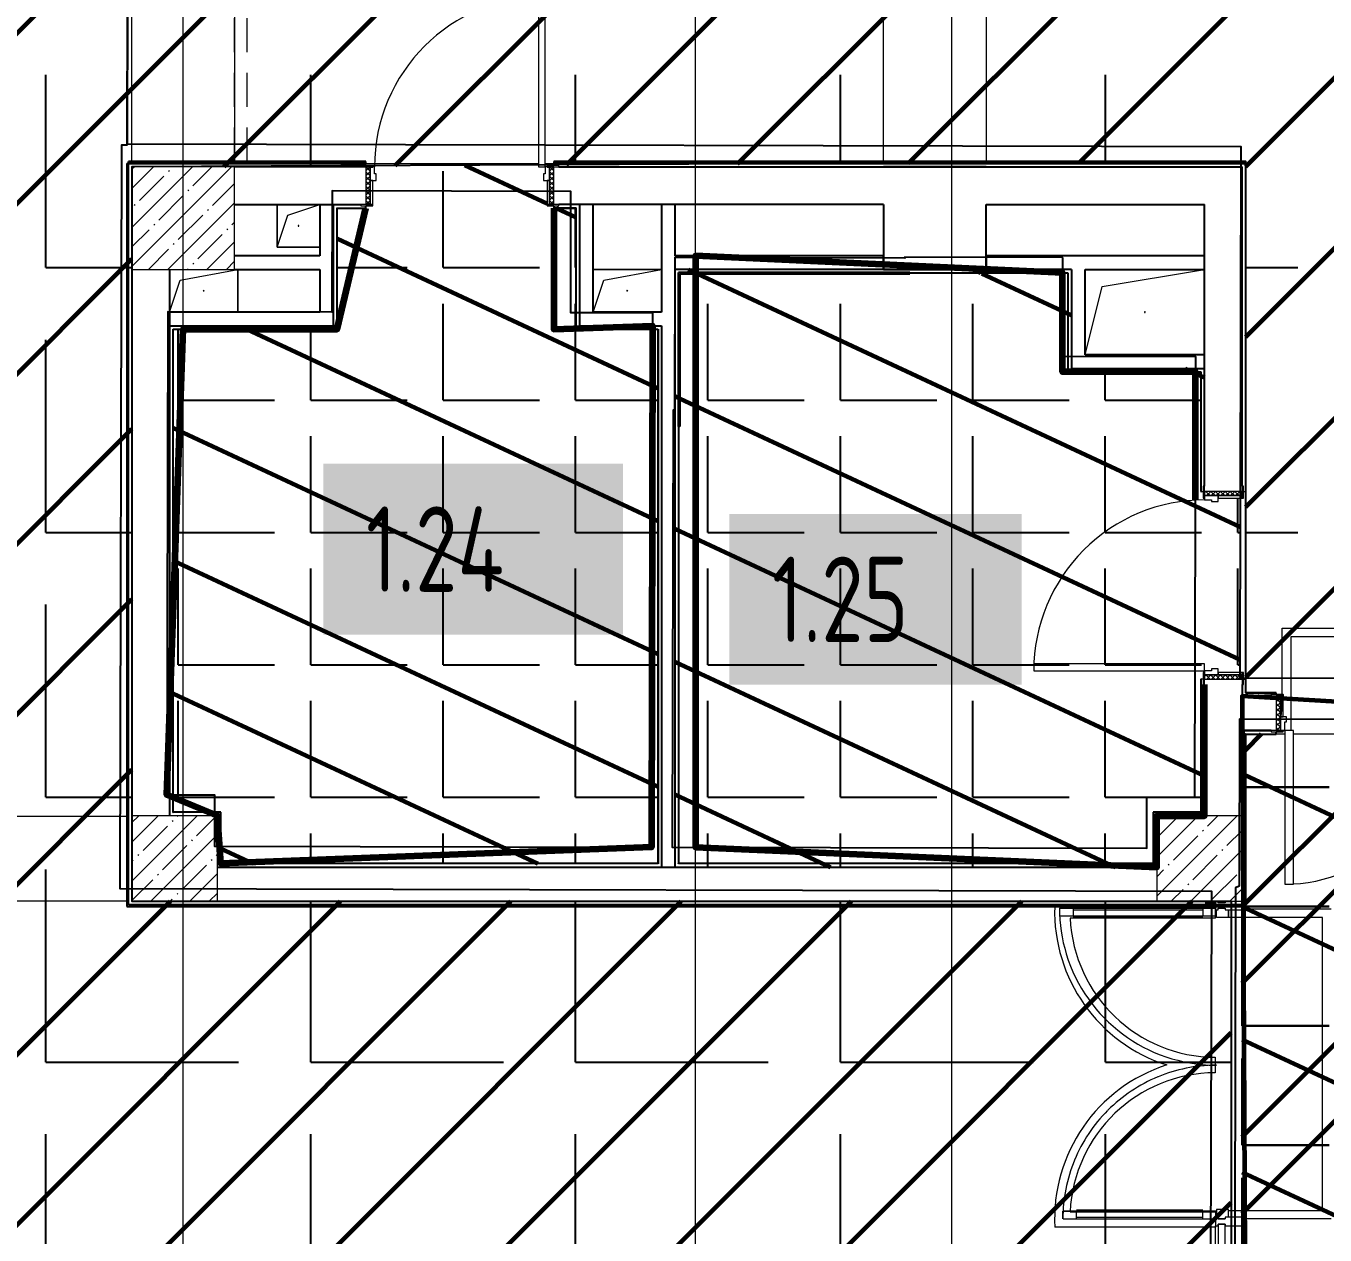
# Model space of a CAD drawing. Header units: millimetres. Extents: x -164500 to 426394, y -23753 to 102118.
# Drawn here: x 13154 to 20760, y 8810 to 15889 of the extents above; entities that cross this region are included whole.
import ezdxf

# ---------------------------------------------------------------- set-up
doc = ezdxf.new("R2010")
doc.units = ezdxf.units.MM
doc.linetypes.add('200_ШТРИХ__ш1_п0_6_', pattern=[320, 200, -120])
for name, color, linetype, lineweight in [('0) шлифовка', 5, 'Continuous', 60), ('175 стяжка 1 эт', 5, 'Continuous', 30), ('183 стяжка подвал', 160, 'Continuous', 60), ('196 1-3 этаж гидро изол', 6, 'Continuous', 60), ('384 ПК-3', 30, 'Continuous', 120), ('A-DETL-GENF', 7, 'Continuous', 9), ('A-DOOR-2', 7, 'Continuous', 5), ('A-DOOR-FRAM-2', 7, 'Continuous', 5), ('A-FLOR', 7, 'Continuous', 9), ('A-GENM', 7, 'Continuous', 9), ('A-GLAZ-CURT-2', 7, 'Continuous', 20), ('A-GLAZ-CWMG', 7, 'Continuous', 9), ('A-GLAZ-CWMG-1', 7, 'Continuous', 20), ('S-COLS-1', 7, 'Continuous', 5), ('Оси', 7, 'Continuous', 9)]:
    doc.layers.add(name, color=color, linetype=linetype, lineweight=lineweight)
doc.layers.add('1.1) плитка  КР1', color=40, linetype='Continuous')
doc.layers.add('1.1.1) Плитка КР1 Остаток', color=52, linetype='Continuous')
for name, color, linetype, lineweight, true_color in [('A-DOOR-1', 7, 'Continuous', 5, 0xc0c0c0), ('A-DOOR-3', 7, '200_ШТРИХ__ш1_п0_6_', 5, 0xc0c0c0), ('A-DOOR-4', 7, 'Continuous', 5, 0xd7dbdf), ('A-DOOR-FRAM-1', 7, 'Continuous', 5, 0xc0c0c0)]:
    doc.layers.add(name, color=color, linetype=linetype, lineweight=lineweight, true_color=true_color)
doc.styles.add('СПДС', font='ГОСТ тип А.ttf', dxfattribs={"width": 0.9})
pattern_1 = [(135, (1751.41, 174.685), (-14.14214, -14.14214), []), (225, (1751.41, 174.685), (14.14214, -14.14214), [])]
pattern_2 = [(45, (-371.384, 174.685), (-14.1421, 14.1421), []), (135, (-371.384, 174.685), (-14.1421, -14.1421), [])]
pattern_3 = [(0, (20274.96, 10732.44), (0, 698.5), [508, -190.5]), (90, (20274.96, 10732.44), (-698.5, 4e-14), [508, -190.5])]
pattern_4 = [(0, (205553.1, 26879), (0, 775.335), [563.88, -211.455]), (90, (205553.1, 26879), (-775.335, 5e-14), [563.88, -211.455])]
pattern_5 = [(155, (205553.1, 26879), (-297.8825, -638.811), [])]

# ---------------------------------------------------------------- blocks, each defined once
blk = doc.blocks.new('BSC_Колонна _Прямоугольная - 600х600-V16-Объем проектирования 1 этажа')
at = {"layer": 'S-COLS-1'}
h = blk.add_hatch(dxfattribs=at)
h.set_pattern_fill('FP_25', color=256, style=0, pattern_type=2)
h.set_pattern_definition([(45, (-14010, -14900), (-114.0493, 114.0493), []), (45, (-13895.95, -14900), (-114.0493, 114.0493), [201.612, -40.322, 6.706, -33.617])])
h.paths.add_polyline_path([(-80, -300), (300, -300), (300, 300), (-300, 300), (-300, -300)])
for p, q in [((300, 300), (-300, 300)), ((-300, 300), (-300, -300)), ((300, -300), (300, 300)), ((-300, -300), (300, -300))]:
    blk.add_line(p, q, dxfattribs=at)
blk = doc.blocks.new('Дверь_Витражная_остекление_ - ДВН_CОШ в витраже-31920700-Объем проектирования 1 этажа')
at = {"layer": 'A-DETL-GENF'}
for p, q in [((-900, 60), (-855.2, 60)), ((-855, 60), (-855, -10)), ((860, 60), (855, 60)), ((855, 60), (855, -10)), ((900, 60), (860, 60)), ((910, 0), (910, 40)), ((-910, -930), (-910, -17)), ((-910, -17), (-910, -930)), ((-865, -10), (-900, -10)), ((-865, -10), (-900, -10)), ((-855, -10), (-900, -10)), ((-865, -17), (-865, -10)), ((-865, -17), (-865, -10)), ((-865, -930), (-865, -17)), ((-865, -930), (-865, -17)), ((855, -10), (900, -10)), ((865, -10), (900, -10)), ((865, -867), (865, -10)), ((865, -10), (865, -867)), ((900, -10), (865, -10)), ((910, -908.5), (910, -17)), ((910, -908.5), (910, -17)), ((-910, -90), (-865, -90)), ((-900, -850), (-900, -90)), ((-856, -850), (-856, -90)), ((856, -830), (856, -90)), ((868.7, -90), (865, -90)), ((910, -90), (868.7, -90)), ((900, -830), (900, -90)), ((868.7, -830), (865, -830)), ((910, -830), (868.7, -830)), ((-910, -850), (-865, -850)), ((865, -910), (865, -867)), ((865, -867), (865, -910)), ((910, -910), (865, -910)), ((865, -910), (910, -910)), ((-910, -930), (-865, -930)), ((-910, -930), (-865, -930))]:
    blk.add_line(p, q, dxfattribs=at)
at = {"layer": 'A-DOOR-1'}
for centre, radius, start, end in [((-910, -10), 920, 359.49856, 0), ((910, -10), 900, 180, 180.51258)]:
    blk.add_arc(centre, radius, start, end, dxfattribs=at)
at = {"layer": 'A-DOOR-4'}
for p, q in [((-910, -930), (-910, -17)), ((910, -908.5), (910, -17))]:
    blk.add_line(p, q, dxfattribs=at)
for centre, radius, start, end in [((-910, -10), 920, 286.98474, 359.49856), ((910, -10), 900, 180.51258, 202.37579), ((910, -10), 900, 202.5, 225), ((910, -10), 900, 225.12507, 247.5), ((-910, -10), 920, 270, 286.967), ((910, -10), 900, 247.5845, 270)]:
    blk.add_arc(centre, radius, start, end, dxfattribs=at)
blk = doc.blocks.new('Прямоугольный импост - Импост структурный с накладкой - 160мм Темный-31915521-Объем проектирования 1 этажа')
at = {"layer": 'A-GLAZ-CWMG-1'}
for p, q in [((-25, 17), (25, 17)), ((-15, 0), (-25, 0)), ((-15, -40), (-15, 0)), ((25, 0), (15, 0)), ((15, 0), (15, -40)), ((25, 17), (25, 0)), ((-25, -40), (-15, -40)), ((15, -40), (25, -40)), ((25, -40), (25, -140)), ((25, -140), (-25, -140))]:
    blk.add_line(p, q, dxfattribs=at)
blk = doc.blocks.new('Системная панель - Стекло - 40мм-31920837-Объем проектирования 1 этажа')
at = {"layer": 'A-GLAZ-CURT-2'}
for p, q in [((535, 40), (-535, 40)), ((-535, 40), (-535, 0)), ((-535, 0), (535, 0)), ((535, 0), (535, 40))]:
    blk.add_line(p, q, dxfattribs=at)
blk = doc.blocks.new('Прямоугольный импост - Импост структурный с накладкой - 160мм Темный-31920697-Объем проектирования 1 этажа')
at = {"layer": 'A-GLAZ-CWMG'}
for p, q in [((20053.3, 7950), (20053.3, 9000)), ((20210.3, 7950), (20210.3, 9000))]:
    blk.add_line(p, q, dxfattribs=at)
blk = doc.blocks.new('Прямоугольный импост - Импост структурный с накладкой - 160мм Темный-30755591-Объем проектирования 1 этажа')
at = {"layer": 'A-GLAZ-CWMG-1'}
for p, q in [((-25, 0), (-25, 17)), ((-25, 17), (25, 17)), ((-15, 0), (-25, 0)), ((-15, -40), (-15, 0)), ((25, 0), (15, 0)), ((15, 0), (15, -40)), ((25, 17), (25, 0)), ((-25, -140), (-25, -40)), ((-25, -40), (-15, -40)), ((15, -40), (25, -40)), ((25, -40), (25, -140)), ((25, -140), (-25, -140))]:
    blk.add_line(p, q, dxfattribs=at)
blk = doc.blocks.new('110_Дверь_СКБ_1Ст_Внутренняя1 - Д-13 1100x2100h_кладовая-33288301-Объем проектирования 1 этажа')
at = {"layer": 'A-DOOR-2'}
h = blk.add_hatch(dxfattribs=at)
h.set_pattern_fill('FP_85', color=256, style=0, pattern_type=2)
h.set_pattern_definition(pattern_1)
h.paths.add_polyline_path([(558.8, -110), (562.5, -110), (562.5, 110), (537.5, 109.9), (537.5, -110)])
at = {"layer": 'A-DOOR-FRAM-2'}
h = blk.add_hatch(dxfattribs=at)
h.set_pattern_fill('FP_86', color=256, style=0, pattern_type=2)
h.set_pattern_definition(pattern_2)
h.paths.add_polyline_path([(-512.5, -110), (-512.5, 110), (-537.5, 110), (-537.5, -110)])
at = {"layer": 'A-DOOR-1'}
for p, q in [((512.5, 1110), (472.5, 1110)), ((472.5, 1110), (472.5, 110)), ((512.5, 110), (512.5, 1110)), ((472.5, 110), (512.5, 110))]:
    blk.add_line(p, q, dxfattribs=at)
blk.add_arc((512.5, 110), 1000, 90, 180, dxfattribs=at)
at = {"layer": 'A-DOOR-FRAM-1'}
for p, q in [((-497.5, 118), (-567.5, 118)), ((-567.5, 118), (-567.5, 110)), ((-567.5, 110), (-497.5, 110)), ((-512.5, 110), (-537.5, 110)), ((-537.5, 110), (-537.5, -110)), ((-487.5, 110), (-512.5, 110)), ((-512.5, 110), (-512.5, 30)), ((-512.5, -110), (-512.5, 110)), ((-497.5, 110), (-512.5, 110)), ((-512.5, 110), (-512.5, 109)), ((-512.5, 109), (-497.5, 109)), ((-497.5, 110), (-497.5, 118)), ((-497.5, 109), (-497.5, 110)), ((-487.5, 70), (-487.5, 110)), ((512.5, 110), (512.5, 70)), ((537.5, 110), (512.5, 110)), ((592.5, 118), (522.5, 118)), ((522.5, 118), (522.5, 110)), ((537.5, 110), (522.5, 110)), ((522.5, 110), (522.5, 109)), ((522.5, 110), (592.5, 110)), ((522.5, 109), (537.5, 109)), ((537.5, 30), (537.5, 110)), ((562.5, 110), (537.5, 110)), ((537.5, 110), (537.5, -110)), ((537.5, 109), (537.5, 110)), ((562.5, -110), (562.5, 110)), ((592.5, 110), (592.5, 118)), ((-512.5, 30), (-477.5, 30)), ((-497.5, 30), (-512.5, 30)), ((-512.5, 30), (-512.5, -110)), ((-497.5, -110), (-497.5, 30)), ((-477.5, 70), (-487.5, 70)), ((-477.5, 30), (-477.5, 70)), ((512.5, 70), (502.5, 70)), ((502.5, 70), (502.5, 30)), ((502.5, 30), (537.5, 30)), ((537.5, 30), (522.5, 30)), ((522.5, 30), (522.5, -110)), ((537.5, -110), (537.5, 30)), ((-497.5, -110), (-567.5, -110)), ((-567.5, -110), (-567.5, -118)), ((-567.5, -118), (-497.5, -118)), ((-537.5, -110), (-512.5, -110)), ((-512.5, -110), (-497.5, -110)), ((-497.5, -118), (-497.5, -110)), ((522.5, -110), (537.5, -110)), ((592.5, -110), (522.5, -110)), ((522.5, -110), (522.5, -118)), ((522.5, -118), (592.5, -118)), ((537.5, -110), (562.5, -110)), ((592.5, -118), (592.5, -110))]:
    blk.add_line(p, q, dxfattribs=at)
blk = doc.blocks.new('DOR__перегородка__Прямоугольная - ТП-2_ Вн_ДПГ_9480х4200h_2-23998078-Объем проектирования 1 этажа')
at = {"layer": 'A-DOOR-3'}
for p, q in [((31, 0), (2621.2, 0)), ((31, -75), (1987.4, -75))]:
    blk.add_line(p, q, dxfattribs=at)
blk = doc.blocks.new('110_Дверь_СКБ_1Ст_Внутренняя1 - Д-4к_п__1100x2100h_Артистические EI30-23985503-Объем проектирования 1 этажа')
at = {"layer": 'A-DOOR-2'}
h = blk.add_hatch(dxfattribs=at)
h.set_pattern_fill('FP_85', color=256, style=0, pattern_type=2)
h.set_pattern_definition(pattern_1)
h.paths.add_polyline_path([(537.5, -110), (562.5, -110), (562.5, 110), (537.5, 110), (537.5, 102.1)])
at = {"layer": 'A-DOOR-FRAM-2'}
h = blk.add_hatch(dxfattribs=at)
h.set_pattern_fill('FP_86', color=256, style=0, pattern_type=2)
h.set_pattern_definition(pattern_2)
h.paths.add_polyline_path([(-537.5, -110), (-512.5, -110), (-512.5, 110), (-537.5, 110)])
at = {"layer": 'A-DOOR-1'}
for p, q in [((-487.5, 1110), (-487.5, 110)), ((-447.5, 1110), (-487.5, 1110)), ((-447.5, 110), (-447.5, 1110)), ((-487.5, 110), (-447.5, 110))]:
    blk.add_line(p, q, dxfattribs=at)
blk.add_arc((-487.5, 110), 1000, 360, 90, dxfattribs=at)
at = {"layer": 'A-DOOR-FRAM-1'}
for p, q in [((-497.5, 118), (-567.5, 118)), ((-567.5, 118), (-567.5, 110)), ((-567.5, 110), (-497.5, 110)), ((-512.5, 110), (-537.5, 110)), ((-537.5, 110), (-537.5, -110)), ((-487.5, 110), (-512.5, 110)), ((-512.5, 110), (-512.5, 30)), ((-512.5, -110), (-512.5, 110)), ((-497.5, 110), (-512.5, 110)), ((-512.5, 110), (-512.5, 109)), ((-512.5, 109), (-497.5, 109)), ((-497.5, 110), (-497.5, 118)), ((-497.5, 109), (-497.5, 110)), ((-487.5, 70), (-487.5, 110)), ((512.5, 110), (512.5, 70)), ((537.5, 110), (512.5, 110)), ((592.5, 118), (522.5, 118)), ((522.5, 118), (522.5, 110)), ((537.5, 110), (522.5, 110)), ((522.5, 110), (522.5, 109)), ((522.5, 110), (592.5, 110)), ((522.5, 109), (537.5, 109)), ((537.5, 30), (537.5, 110)), ((562.5, 110), (537.5, 110)), ((537.5, 110), (537.5, -110)), ((537.5, 109), (537.5, 110)), ((562.5, -110), (562.5, 110)), ((592.5, 110), (592.5, 118)), ((-512.5, 30), (-477.5, 30)), ((-497.5, 30), (-512.5, 30)), ((-512.5, 30), (-512.5, -110)), ((-497.5, -110), (-497.5, 30)), ((-477.5, 70), (-487.5, 70)), ((-477.5, 30), (-477.5, 70)), ((512.5, 70), (502.5, 70)), ((502.5, 70), (502.5, 30)), ((502.5, 30), (537.5, 30)), ((537.5, 30), (522.5, 30)), ((522.5, 30), (522.5, -110)), ((537.5, -110), (537.5, 30)), ((-497.5, -110), (-567.5, -110)), ((-567.5, -110), (-567.5, -118)), ((-567.5, -118), (-497.5, -118)), ((-537.5, -110), (-512.5, -110)), ((-512.5, -110), (-497.5, -110)), ((-497.5, -118), (-497.5, -110)), ((522.5, -110), (537.5, -110)), ((592.5, -110), (522.5, -110)), ((522.5, -110), (522.5, -118)), ((522.5, -118), (592.5, -118)), ((537.5, -110), (562.5, -110)), ((592.5, -118), (592.5, -110))]:
    blk.add_line(p, q, dxfattribs=at)
blk = doc.blocks.new('BSC_Колонна _Прямоугольная - 500х500-V86-Объем проектирования 1 этажа')
at = {"layer": 'S-COLS-1'}
h = blk.add_hatch(dxfattribs=at)
h.set_pattern_fill('FP_103', color=256, style=0, pattern_type=2)
h.set_pattern_definition([(45, (-19960, -11150), (-114.0493, 114.0493), []), (45, (-19845.95, -11150), (-114.0493, 114.0493), [201.613, -40.323, 6.706, -33.617])])
h.paths.add_polyline_path([(-250, -250), (250, -250), (250, 250), (-250, 250), (-250, -50)])
for p, q in [((250, 250), (-250, 250)), ((-250, 250), (-250, -250)), ((250, -250), (250, 250)), ((-250, -250), (250, -250))]:
    blk.add_line(p, q, dxfattribs=at)
blk = doc.blocks.new('110_Дверь_СКБ_2Ст - Д-10 1800x2100h_Актовый зал EI30-23435156-Объем проектирования 1 этажа')
at = {"layer": 'A-DOOR-2'}
h = blk.add_hatch(dxfattribs=at)
h.set_pattern_fill('FP_114', color=256, style=0, pattern_type=2)
h.set_pattern_definition([(135, (1351.41, 164.685), (-14.1421, -14.1421), []), (225, (1351.41, 164.685), (14.1421, -14.1421), [])])
h.paths.add_polyline_path([(937.5, 100), (937.5, -100), (962.5, -100), (962.5, 100)])
at = {"layer": 'A-DOOR-FRAM-2'}
h = blk.add_hatch(dxfattribs=at)
h.set_pattern_fill('FP_115', color=256, style=0, pattern_type=2)
h.set_pattern_definition([(45, (-771.384, 164.685), (-14.1421, 14.1421), []), (135, (-771.384, 164.685), (-14.1421, -14.1421), [])])
h.paths.add_polyline_path([(-937.5, 100), (-937.5, -100), (-912.5, -100), (-912.5, 100)])
at = {"layer": 'A-DOOR-1'}
for p, q in [((-887.5, 1000), (-887.5, 100)), ((-837.5, 1000), (-887.5, 1000)), ((-837.5, 100), (-837.5, 1000)), ((912.5, 1000), (862.5, 1000)), ((862.5, 1000), (862.5, 100)), ((912.5, 100), (912.5, 1000)), ((-887.5, 100), (-837.5, 100)), ((862.5, 100), (912.5, 100))]:
    blk.add_line(p, q, dxfattribs=at)
for centre, start, end in [((-887.5, 100), 0, 90), ((912.5, 100), 90, 180)]:
    blk.add_arc(centre, 900, start, end, dxfattribs=at)
at = {"layer": 'A-DOOR-FRAM-1'}
for p, q in [((-897.5, 108), (-967.5, 108)), ((-967.5, 108), (-967.5, 100)), ((-967.5, 100), (-897.5, 100)), ((-912.5, 100), (-937.5, 100)), ((-937.5, 100), (-937.5, -100)), ((-887.5, 100), (-912.5, 100)), ((-912.5, 100), (-912.5, 20)), ((-912.5, -100), (-912.5, 100)), ((-897.5, 100), (-897.5, 108)), ((-887.5, 50), (-887.5, 100)), ((912.5, 100), (912.5, 50)), ((937.5, 100), (912.5, 100)), ((992.5, 108), (922.5, 108)), ((922.5, 108), (922.5, 100)), ((922.5, 100), (992.5, 100)), ((937.5, 20), (937.5, 100)), ((962.5, 100), (937.5, 100)), ((937.5, 100), (937.5, -100)), ((962.5, -100), (962.5, 100)), ((992.5, 100), (992.5, 108)), ((-912.5, 20), (-877.5, 20)), ((-897.5, 20), (-912.5, 20)), ((-912.5, 20), (-912.5, -100)), ((-897.5, -100), (-897.5, 20)), ((-877.5, 50), (-887.5, 50)), ((-877.5, 20), (-877.5, 50)), ((912.5, 50), (902.5, 50)), ((902.5, 50), (902.5, 20)), ((902.5, 20), (937.5, 20)), ((937.5, 20), (922.5, 20)), ((922.5, 20), (922.5, -100)), ((937.5, -100), (937.5, 20)), ((-897.5, -100), (-967.5, -100)), ((-967.5, -100), (-967.5, -108)), ((-967.5, -108), (-897.5, -108)), ((-937.5, -100), (-912.5, -100)), ((-912.5, -100), (-897.5, -100)), ((-897.5, -108), (-897.5, -100)), ((922.5, -100), (937.5, -100)), ((992.5, -100), (922.5, -100)), ((922.5, -100), (922.5, -108)), ((922.5, -108), (992.5, -108)), ((937.5, -100), (962.5, -100)), ((992.5, -108), (992.5, -100))]:
    blk.add_line(p, q, dxfattribs=at)
blk = doc.blocks.new('GM_Отверстие прямоугольное _в плите_ - Отверстие-21608683-Объем проектирования 1 этажа')
at = {"layer": 'A-GENM'}
for p, q in [((-137.5, 62.5), (200, 125)), ((200, 125), (200, -125)), ((200, -125), (200, 125)), ((-200, -125), (-137.5, 62.5))]:
    blk.add_line(p, q, dxfattribs=at)
for start, end in [(360, 180), (180, 360)]:
    blk.add_arc((0, 0), 2.5, start, end, dxfattribs=at)
blk = doc.blocks.new('GM_Отверстие прямоугольное _в плите_ - Отверстие-V115-Объем проектирования 1 этажа')
at = {"layer": 'A-GENM'}
for p, q in [((-200, 125), (200, 125)), ((200, 125), (-200, 125)), ((-137.5, 62.5), (200, 125)), ((-200, -125), (-137.5, 62.5))]:
    blk.add_line(p, q, dxfattribs=at)
for start, end in [(360, 180), (180, 360)]:
    blk.add_arc((0, 0), 2.5, start, end, dxfattribs=at)
blk = doc.blocks.new('BSC_Колонна _Прямоугольная - 500х500-V137-Объем проектирования 1 этажа')
at = {"layer": 'S-COLS-1'}
h = blk.add_hatch(dxfattribs=at)
h.set_pattern_fill('FP_139', color=256, style=0, pattern_type=2)
h.set_pattern_definition([(45, (-13960, -11150), (-114.0493, 114.0493), []), (45, (-13845.95, -11150), (-114.0493, 114.0493), [201.612, -40.322, 6.706, -33.617])])
h.paths.add_polyline_path([(-250, -250), (250, -250), (250, 250), (-250, 247.8), (-250, -206.3)])
for p, q in [((250, 250), (-250, 250)), ((-250, 250), (-250, -250)), ((250, -250), (250, 250)), ((-250, -250), (250, -250))]:
    blk.add_line(p, q, dxfattribs=at)
blk = doc.blocks.new('GM_Отверстие прямоугольное _в плите_ - Отверстие-21955854-Объем проектирования 1 этажа')
at = {"layer": 'A-GENM'}
for p, q in [((-250, 150), (350, 250)), ((-350, -250), (-250, 150))]:
    blk.add_line(p, q, dxfattribs=at)
for start, end in [(360, 180), (180, 360)]:
    blk.add_arc((0, 0), 2.5, start, end, dxfattribs=at)
blk = doc.blocks.new('BSC_Колонна _Прямоугольная - 500х500-V167-Объем проектирования 1 этажа')
at = {"layer": 'S-COLS-1'}
for p, q in [((250, 250), (-250, 250)), ((-250, 250), (-250, -250)), ((250, -250), (250, 250)), ((-250, -250), (250, -250))]:
    blk.add_line(p, q, dxfattribs=at)
blk = doc.blocks.new('GM_Отверстие прямоугольное _в плите_ - Отверстие-V203-Объем проектирования 1 этажа')
at = {"layer": 'A-GENM'}
for p, q in [((-125, -125), (-125, 125)), ((-125, 125), (-125, -125)), ((-62.5, 62.5), (125, 125)), ((-125, -125), (-62.5, 62.5)), ((125, -125), (-125, -125)), ((-125, -125), (125, -125))]:
    blk.add_line(p, q, dxfattribs=at)
for start, end in [(360, 180), (180, 360)]:
    blk.add_arc((0, 0), 2.5, start, end, dxfattribs=at)
blk = doc.blocks.new('Прямоугольный импост - Импост структурный с накладкой - 160мм-31915517-Объем проектирования 1 этажа')
at = {"layer": 'A-GLAZ-CWMG-1'}
for p, q in [((0, 17), (-50, 17)), ((-50, 17), (-50, 0)), ((-50, 0), (-40, 0)), ((-40, 0), (-40, -40)), ((-10, -40), (-10, 0)), ((-10, 0), (0, 0)), ((-40, -40), (-50, -40)), ((-50, -40), (-50, -140)), ((0, -40), (-10, -40)), ((-50, -140), (0, -140))]:
    blk.add_line(p, q, dxfattribs=at)

msp = doc.modelspace()

# ---------------------------------------------------------------- hatches: boundary and pattern name
at = {"layer": '0) шлифовка', "true_color": 0x2776bb}
h = msp.add_hatch(dxfattribs=at)
h.set_pattern_fill('ANSI31', color=152, scale=222, angle=110)
h.set_pattern_definition(pattern_5)
h.paths.add_polyline_path([(16853.702, 14112.938), (16373.702, 14112.938), (16373.702, 14822.938), (16244.702, 14822.938), (16204.702, 14835.938), (16204.702, 14843.938), (16204.702, 14983.938), (16184.702, 14983.938), (16184.702, 15023.938), (16194.702, 15023.938), (16194.702, 15075.442), (15194.702, 15070.688), (15194.702, 15023.938), (15204.702, 15023.938), (15204.702, 14983.938), (15184.702, 14983.938), (15184.702, 14843.938), (15184.702, 14835.938), (15144.702, 14835.938), (15144.702, 14823.938), (15144.702, 14822.938), (14975.702, 14822.938), (14975.702, 14112.938), (14015.702, 14112.938), (14015.702, 11284.938), (14295.702, 11284.938), (14295.702, 10984.938), (16853.702, 10984.938)])
h = msp.add_hatch(dxfattribs=at)
h.set_pattern_fill('ANSI31', color=152, scale=222, angle=110)
h.set_pattern_definition(pattern_5)
h.paths.add_polyline_path([(19274.702, 14463.938), (16954.702, 14463.938), (16954.702, 10963.938), (19774.702, 10963.938), (19774.702, 11263.938), (20054.702, 11263.938), (20054.702, 12033.938), (20033.702, 12033.938), (20033.702, 12063.938), (20049.952, 12113.938), (20094.702, 12113.938), (20094.702, 12123.938), (20134.702, 12123.938), (20134.702, 12103.938), (20260.446, 12103.938), (20262.84, 13123.938), (20134.702, 13123.938), (20134.702, 13103.938), (20094.702, 13103.938), (20094.702, 13113.938), (20054.702, 13113.938), (20054.702, 13123.938), (20046.702, 13123.938), (20046.702, 13193.938), (20054.702, 13193.938), (20054.702, 13883.938), (19274.702, 13883.938)])
h.paths.add_polyline_path([(16974.702, 14444.938), (16974.702, 13542.938), (16982.702, 13542.938), (16982.702, 14443.938), (18329.202, 14443.938), (18329.202, 14444.938), (16982.702, 14444.938)], flags=16)
h.paths.add_polyline_path([(18329.202, 14436.938), (19253.702, 14442.938), (18329.202, 14442.938), (16982.702, 14436.938)], flags=16)
h = msp.add_hatch(dxfattribs=at)
h.set_pattern_fill('ANSI31', color=152, scale=222, angle=110)
h.set_pattern_definition([(155, (20274.96, 10732.44), (-297.88, -638.81), [])])
h.paths.add_polyline_path([(20274.958, 10732.438), (20274.958, 7872.9), (28059.493, 7854.627), (28059.493, 10742.938), (22766.543, 10732.438), (22654.702, 11763.938), (20295.702, 11742.938)])
at = {"layer": '1.1) плитка  КР1'}
h = msp.add_hatch(dxfattribs=at)
h.set_pattern_fill('ANGLE', color=256, scale=100)
h.set_pattern_definition(pattern_3)
h.paths.add_polyline_path([(20274.958, 10732.438), (20274.958, 7872.9), (28059.493, 7854.627), (28059.493, 10742.938), (22766.543, 10732.438), (22654.702, 11763.938), (20295.702, 11742.938)])
at = {"layer": '1.1.1) Плитка КР1 Остаток'}
h = msp.add_hatch(dxfattribs=at)
h.set_pattern_fill('ANGLE', color=256, scale=222)
h.set_pattern_definition([(0, (205553.1, 26879), (0, 1550.67), [1127.76, -422.91]), (90, (205553.1, 26879), (-1550.67, 9e-14), [1127.76, -422.91])])
h.paths.add_polyline_path([(13754.702, 17684.938), (14405.702, 17684.938), (14405.702, 18338.438), (13754.702, 18338.438)], flags=16)
h.paths.add_polyline_path([(13743.702, 21432.938), (14405.702, 21432.938), (14405.702, 22095.938), (13743.702, 22095.938)], flags=16)
h.paths.add_polyline_path([(6445.137, 7763.938), (6442.548, 7557.281), (4619.702, 7556.938), (4619.702, 7763.938), (1354.702, 7783.938), (1355.702, 8384.938), (609.702, 8383.938), (610.702, 10742.938), (1874.702, 10763.938), (1874.702, 11243.938), (3624.702, 11263.938), (3624.702, 10763.938), (6824.702, 10763.938), (6824.702, 11488.938), (6744.702, 11488.938), (6744.702, 12388.938), (6832.702, 12388.938), (6844.702, 14438.938), (7162.202, 14438.938), (7159.702, 14839.938), (6844.702, 14839.938), (6824.702, 15208.938), (6674.702, 15208.938), (6674.702, 15986.938), (6617.702, 17692.938), (4745.702, 17692.938), (4745.702, 18333.137), (4130.853, 18334.256), (4130.853, 18839.06), (6674.702, 18838.938), (6674.702, 20645.938), (9795.702, 20645.938), (9774.702, 22063.938), (9174.702, 22063.938), (9174.702, 24183.938), (9774.702, 24183.938), (9774.702, 24722.262), (13768.823, 24626.219), (14845.702, 24626.219), (14845.702, 26422.938), (18154.958, 26351.124), (18154.958, 26143.938), (18794.958, 26143.938), (18804.143, 26351.124), (20274.702, 26351.124), (20274.702, 26963.938), (21974.702, 26963.938), (21974.702, 14463.938), (22654.702, 14463.938), (22654.702, 13138.938), (22633.702, 11984.938), (22374.702, 11971.938), (22374.702, 11825.982), (20499.702, 11830.384), (20514.702, 11971.938), (20295.702, 11984.938), (20295.702, 15094.938), (13774.702, 15063.938), (13774.702, 10763.938), (20209.461, 10763.938), (20209.461, 7763.938)])
h.paths.add_polyline_path([(3935.822, 18839.06), (6674.702, 18839.06), (6674.702, 20588.938), (3935.822, 20588.938)], flags=17)
h.paths.add_polyline_path([(6612.528, 17692.938), (4124.702, 17692.938), (4124.702, 15113.938), (6612.528, 15113.938)], flags=17)
h = msp.add_hatch(dxfattribs=at)
h.set_pattern_fill('ANGLE', color=256, scale=111)
h.set_pattern_definition(pattern_4)
h.paths.add_polyline_path([(16853.702, 14112.938), (16373.702, 14112.938), (16373.702, 14822.938), (16244.702, 14822.938), (16204.702, 14835.938), (16204.702, 14843.938), (16204.702, 14983.938), (16184.702, 14983.938), (16184.702, 15023.938), (16194.702, 15023.938), (16194.702, 15075.442), (15194.702, 15070.688), (15194.702, 15023.938), (15204.702, 15023.938), (15204.702, 14983.938), (15184.702, 14983.938), (15184.702, 14843.938), (15184.702, 14835.938), (15144.702, 14835.938), (15144.702, 14823.938), (15144.702, 14822.938), (14975.702, 14822.938), (14975.702, 14112.938), (14015.702, 14112.938), (14015.702, 11284.938), (14295.702, 11284.938), (14295.702, 10984.938), (16853.702, 10984.938)])
h = msp.add_hatch(dxfattribs=at)
h.set_pattern_fill('ANGLE', color=256, scale=111)
h.set_pattern_definition(pattern_4)
h.paths.add_polyline_path([(19274.702, 14463.938), (16954.702, 14463.938), (16954.702, 10963.938), (19774.702, 10963.938), (19774.702, 11263.938), (20054.702, 11263.938), (20054.702, 12033.938), (20033.702, 12033.938), (20033.702, 12063.938), (20049.952, 12113.938), (20094.702, 12113.938), (20094.702, 12123.938), (20134.702, 12123.938), (20134.702, 12103.938), (20260.446, 12103.938), (20262.84, 13123.938), (20134.702, 13123.938), (20134.702, 13103.938), (20094.702, 13103.938), (20094.702, 13113.938), (20054.702, 13113.938), (20054.702, 13123.938), (20046.702, 13123.938), (20046.702, 13193.938), (20054.702, 13193.938), (20054.702, 13883.938), (19274.702, 13883.938)])
h.paths.add_polyline_path([(16974.702, 14444.938), (16974.702, 13542.938), (16982.702, 13542.938), (16982.702, 14443.938), (18329.202, 14443.938), (18329.202, 14444.938), (16982.702, 14444.938)], flags=16)
h.paths.add_polyline_path([(18329.202, 14436.938), (19253.702, 14442.938), (18329.202, 14442.938), (16982.702, 14436.938)], flags=16)
at = {"layer": '175 стяжка 1 эт'}
h = msp.add_hatch(dxfattribs=at)
h.set_pattern_fill('ANGLE', color=256, scale=100)
h.set_pattern_definition(pattern_3)
h.paths.add_polyline_path([(20274.958, 10732.438), (20274.958, 7872.9), (28059.493, 7854.627), (28059.493, 10742.938), (22766.543, 10732.438), (22654.702, 11763.938), (20295.702, 11742.938)])
at = {"layer": '183 стяжка подвал'}
h = msp.add_hatch(dxfattribs=at)
h.set_pattern_fill('ANSI31', color=256, scale=222)
h.set_pattern_definition([(45, (205553.1, 26879), (-498.4042, 498.4042), [])])
h.paths.add_polyline_path([(13754.702, 17684.938), (14405.702, 17684.938), (14405.702, 18338.438), (13754.702, 18338.438)], flags=16)
h.paths.add_polyline_path([(13743.702, 21432.938), (14405.702, 21432.938), (14405.702, 22095.938), (13743.702, 22095.938)], flags=16)
h.paths.add_polyline_path([(6445.137, 7763.938), (6442.548, 7557.281), (4619.702, 7556.938), (4619.702, 7763.938), (1354.702, 7783.938), (1355.702, 8384.938), (609.702, 8383.938), (610.702, 10742.938), (1874.702, 10763.938), (1874.702, 11243.938), (3624.702, 11263.938), (3624.702, 10763.938), (6824.702, 10763.938), (6824.702, 11488.938), (6744.702, 11488.938), (6744.702, 12388.938), (6832.702, 12388.938), (6844.702, 14438.938), (7162.202, 14438.938), (7159.702, 14839.938), (6844.702, 14839.938), (6824.702, 15208.938), (6674.702, 15208.938), (6674.702, 15986.938), (6617.702, 17692.938), (4745.702, 17692.938), (4745.702, 18333.137), (4130.853, 18334.256), (4130.853, 18839.06), (6674.702, 18838.938), (6674.702, 20645.938), (9795.702, 20645.938), (9774.702, 22063.938), (9174.702, 22063.938), (9174.702, 24183.938), (9774.702, 24183.938), (9774.702, 24722.262), (13768.823, 24626.219), (14845.702, 24626.219), (14845.702, 26422.938), (18154.958, 26351.124), (18154.958, 26143.938), (18794.958, 26143.938), (18804.143, 26351.124), (20274.702, 26351.124), (20274.702, 26963.938), (21974.702, 26963.938), (21974.702, 14463.938), (22654.702, 14463.938), (22654.702, 13138.938), (22633.702, 11984.938), (22374.702, 11971.938), (22374.702, 11825.982), (20499.702, 11830.384), (20514.702, 11971.938), (20295.702, 11984.938), (20295.702, 15094.938), (13774.702, 15063.938), (13774.702, 10763.938), (20209.461, 10763.938), (20209.461, 7763.938)])
h.paths.add_polyline_path([(3935.822, 18839.06), (6674.702, 18839.06), (6674.702, 20588.938), (3935.822, 20588.938)], flags=17)
h.paths.add_polyline_path([(6612.528, 17692.938), (4124.702, 17692.938), (4124.702, 15113.938), (6612.528, 15113.938)], flags=17)
h.paths.add_polyline_path([(21915.974, 15309.069), (28602.728, 15309.069), (28602.728, 26272.402), (21915.974, 26272.402)])
at = {"layer": '196 1-3 этаж гидро изол'}
h = msp.add_hatch(dxfattribs=at)
h.set_pattern_fill('ANSI32', color=256, scale=100)
h.set_pattern_definition([(45, (20275, 10732.4), (-673.52, 673.52), []), (45, (20724, 10732.4), (-673.52, 673.52), [])])
h.paths.add_polyline_path([(20274.958, 10732.438), (20274.958, 7872.9), (28059.493, 7854.627), (28059.493, 10742.938), (22766.543, 10732.438), (22654.702, 11763.938), (20295.702, 11742.938)])

# ---------------------------------------------------------------- linework, layer by layer
for p, q in [((13743.702, 15083.938), (13743.702, 10732.438)), ((13743.702, 15083.938), (15144.702, 15083.938)), ((13754.702, 10743.438), (13754.702, 15094.938)), ((15144.702, 15094.938), (13754.702, 15094.938)), ((15144.702, 15083.938), (13754.702, 15083.938)), ((15114.702, 15063.938), (14374.702, 15063.938)), ((15144.702, 15083.938), (15144.702, 15094.938)), ((20295.702, 15094.938), (16244.702, 15094.938)), ((16244.702, 15094.938), (16244.702, 15083.938)), ((20294.702, 15083.938), (16244.702, 15083.938)), ((16244.702, 15083.938), (20294.702, 15083.938)), ((16274.702, 15063.938), (20274.702, 15063.938)), ((18774.958, 15063.938), (18174.958, 15063.938)), ((20274.702, 13193.938), (20274.702, 15063.938)), ((20294.702, 15083.938), (20294.702, 15083.938)), ((20295.702, 15083.938), (20294.702, 15083.938)), ((20295.702, 13163.938), (20295.702, 15094.938)), ((14374.702, 14843.938), (15114.702, 14843.938)), ((14874.702, 14843.938), (14874.702, 14543.938)), ((14954.702, 14133.938), (14954.702, 14843.938)), ((15144.702, 14823.938), (15144.702, 14835.938)), ((16244.702, 14835.938), (16244.702, 14823.938)), ((18174.958, 14843.938), (16274.702, 14843.938)), ((16394.702, 14843.938), (16394.702, 14133.938)), ((16474.702, 14213.938), (16474.702, 14843.938)), ((16874.702, 14843.938), (16874.702, 14213.938)), ((16954.702, 14543.938), (16954.702, 14843.938)), ((18174.958, 14843.938), (18174.958, 14463.938)), ((18774.958, 14843.938), (20054.702, 14843.938)), ((18774.958, 14463.938), (18774.958, 14843.938)), ((20054.702, 13193.938), (20054.702, 14843.938)), ((14974.702, 14823.938), (14974.702, 14822.938)), ((14975.702, 14822.938), (15144.702, 14822.938)), ((14975.702, 14112.938), (14975.702, 14822.938)), ((15144.702, 14822.938), (15144.702, 14823.938)), ((16244.702, 14823.938), (16374.702, 14823.938)), ((16244.702, 14823.938), (16244.702, 14822.938)), ((16244.702, 14822.938), (16373.702, 14822.938)), ((16373.702, 14822.938), (16373.702, 14112.938)), ((14874.702, 14543.938), (14374.702, 14543.938)), ((18174.702, 14543.938), (16954.702, 14543.938)), ((18174.702, 14463.938), (18174.702, 14543.938)), ((20054.702, 14543.938), (18774.958, 14543.938)), ((18774.958, 14543.938), (18774.958, 14463.938)), ((13774.702, 14463.938), (13774.702, 11263.938)), ((13994.702, 14463.938), (13994.702, 11263.938)), ((14374.702, 14463.938), (14874.702, 14463.938)), ((14874.702, 14463.938), (14874.702, 14213.938)), ((16954.702, 10963.938), (16954.702, 14463.938)), ((19274.702, 14463.938), (16954.702, 14463.938)), ((18174.958, 14463.938), (18774.958, 14463.938)), ((19274.702, 14463.938), (19274.702, 13883.938)), ((19354.702, 14463.938), (20054.702, 14463.938)), ((19354.702, 13963.938), (19354.702, 14463.938)), ((16974.702, 13542.938), (16974.702, 14444.938)), ((16982.702, 14444.938), (16974.702, 14444.938)), ((18329.202, 14444.938), (16982.702, 14444.938)), ((16982.702, 14443.938), (18329.202, 14443.938)), ((16982.702, 14436.938), (16982.702, 13542.938)), ((16982.702, 14436.938), (18329.202, 14436.938)), ((18329.202, 14443.938), (18329.202, 14444.938)), ((18329.202, 14443.938), (18329.202, 14442.938)), ((18329.202, 14442.938), (19253.702, 14442.938)), ((18329.202, 14436.938), (18329.202, 14442.938)), ((19253.702, 14442.938), (19253.702, 13862.938)), ((19254.702, 14443.938), (19254.702, 14442.938)), ((14874.702, 14213.938), (13994.702, 14213.938)), ((16874.702, 14213.938), (16474.702, 14213.938)), ((13994.702, 14133.938), (14954.702, 14133.938)), ((14014.702, 14112.938), (14014.702, 14113.938)), ((14015.702, 14112.938), (14975.702, 14112.938)), ((14015.702, 11284.938), (14015.702, 14112.938)), ((16373.702, 14112.938), (16853.702, 14112.938)), ((16394.702, 14133.938), (16874.702, 14133.938)), ((16853.702, 14112.938), (16853.702, 10984.938)), ((16854.702, 14113.938), (16854.702, 10983.938)), ((16874.702, 14133.938), (16874.702, 10963.938)), ((20054.702, 13963.938), (19354.702, 13963.938)), ((19253.702, 13862.938), (20033.702, 13862.938)), ((19274.702, 13883.938), (20054.702, 13883.938)), ((20033.702, 13862.938), (20033.702, 13163.938)), ((20034.702, 13863.938), (20034.702, 13862.938)), ((16975.702, 10984.938), (16975.702, 13542.938)), ((16982.702, 13542.938), (16975.702, 13542.938)), ((20033.702, 13163.938), (20034.702, 13163.938)), ((20294.702, 13163.938), (20295.702, 13163.938)), ((20033.702, 12063.938), (20033.702, 11284.938)), ((20034.702, 12063.938), (20033.702, 12063.938)), ((20054.702, 12033.938), (20054.702, 11263.938)), ((20274.702, 12033.938), (20274.702, 11263.938)), ((20294.702, 12063.938), (20282.702, 12063.938)), ((20295.702, 12063.938), (20294.702, 12063.938)), ((20295.702, 11984.938), (20295.702, 12063.938)), ((20444.702, 11963.938), (20274.702, 11963.938)), ((20295.702, 11983.938), (20294.702, 11983.938)), ((20474.702, 11984.938), (20295.702, 11984.938)), ((20295.702, 11983.938), (20474.702, 11983.938)), ((20474.702, 11983.938), (20474.702, 11984.938)), ((20474.702, 11971.938), (20474.702, 11983.938)), ((20274.702, 11763.938), (20444.702, 11763.938)), ((20444.702, 11763.938), (20284.702, 11763.938)), ((20284.702, 11763.938), (20284.702, 11743.938)), ((20284.702, 11743.938), (20294.702, 11743.938)), ((20284.702, 11743.938), (20284.702, 11742.938)), ((20284.702, 11742.938), (20294.702, 11742.938)), ((20295.702, 11742.938), (20474.702, 11742.938)), ((20295.702, 10763.938), (20295.702, 11742.938)), ((20474.702, 11743.938), (20474.702, 11755.938)), ((20474.702, 11742.938), (20474.702, 11743.938)), ((14015.702, 11283.938), (14014.702, 11283.938)), ((14295.702, 11284.938), (14015.702, 11284.938)), ((14295.702, 10984.938), (14295.702, 11284.938)), ((20033.702, 11284.938), (19753.702, 11284.938)), ((19753.702, 11284.938), (19753.702, 10984.938)), ((20034.702, 11283.938), (20033.702, 11283.938)), ((14274.702, 10963.938), (19774.702, 10963.938)), ((14295.702, 10983.938), (14294.702, 10983.938)), ((16853.702, 10984.938), (14295.702, 10984.938)), ((16974.702, 10983.938), (16974.702, 10984.938)), ((19753.702, 10984.938), (16975.702, 10984.938)), ((19754.702, 10983.938), (19753.702, 10983.938)), ((13743.702, 10732.438), (20284.702, 10732.438)), ((20284.702, 10743.438), (13754.702, 10743.438)), ((14274.702, 10763.938), (19774.702, 10763.938)), ((20064.702, 10743.938), (20064.702, 10763.938)), ((20284.702, 10732.438), (20284.702, 10743.438)), ((20294.702, 10763.938), (20295.702, 10763.938))]:
    msp.add_line(p, q)
at = {"flags": 128}
for points in [[(21942.941, 26797.037), (20284.946, 26800.929), (20284.071, 26428.117), (18804.331, 26431.59), (18803.845, 26224.404), (18141.847, 26225.958), (18142.328, 26430.958), (14844.081, 26438.7), (14839.82, 24623.705), (13768.823, 24626.219), (13763.126, 22199.226), (14394.124, 22197.745), (14392.568, 21534.746), (13761.569, 21536.228), (13754.342, 18457.236), (14385.34, 18455.755), (14383.77, 17786.757), (13752.771, 17788.238), (13746.692, 15198.245), (20267.674, 15182.938), (20260.373, 12072.946), (22598.367, 12067.458)], [(5502.625, 7869.577), (7679.46, 7864.467), (7679.549, 7902.467), (20089.771, 7873.335), (20096.69, 10820.827), (13705.451, 10835.83), (13715.679, 15192.818), (13746.679, 15192.745), (13752.782, 17792.738)]]:
    msp.add_lwpolyline(points, dxfattribs=at)
for points in [[(16823.378, 14209.02), (16343.379, 14210.147), (16345.046, 14920.145), (14947.05, 14923.427), (14945.383, 14213.429), (13985.386, 14215.682), (13978.747, 11387.69), (14258.747, 11387.033), (14258.042, 11087.033), (16816.035, 11081.029)], [(19224.146, 14533.385), (18299.649, 14535.556), (18299.634, 14529.556), (16953.138, 14532.716), (16951.04, 13638.719), (16944.04, 13638.735), (16938.035, 11080.742), (19716.027, 11074.221), (19716.732, 11374.22), (19996.731, 11373.563), (20002.782, 13951.556), (19222.785, 13953.387)], [(28059.493, 7854.627), (28066.436, 10812.619), (22595.451, 10825.461), (22597.799, 11825.458), (20259.805, 11830.947), (20257.507, 10851.95), (20236.484, 10841.999), (20229.514, 7873.007)]]:
    msp.add_lwpolyline(points, close=True, dxfattribs=at)
at = {"layer": '1.1.1) Плитка КР1 Остаток'}
msp.add_lwpolyline([(22374.702, 11825.982), (20499.702, 11830.384), (20514.702, 11971.938), (20295.702, 11984.938), (20295.702, 15094.938), (13774.702, 15063.938), (13774.702, 10763.938), (20209.461, 10763.938), (20209.461, 7763.938), (6445.137, 7763.938)], dxfattribs=at)
at = {"layer": '196 1-3 этаж гидро изол'}
msp.add_lwpolyline([(28066.437, 10813.119), (22595.451, 10825.461), (22597.799, 11825.458), (20274.702, 11963.938), (20294.702, 7872.854), (28059.535, 7872.854)], dxfattribs=at)
at = {"layer": '384 ПК-3'}
for points in [[(16244.702, 14822.938), (16244.702, 14112.938), (16823.202, 14133.938), (16816.035, 11081.029), (14295.702, 10984.938), (14274.702, 11263.938), (13978.747, 11387.69), (14074.702, 14113.938), (14975.702, 14112.938), (15144.702, 14822.938)], [(20000.813, 13112.485), (20000.813, 13862.938), (19222.576, 13864.765), (19222.576, 14442.938), (17074.702, 14543.938), (17074.702, 11080.422), (19774.702, 10963.938), (19774.702, 11263.938), (20054.702, 11263.938), (20054.702, 12033.938)]]:
    msp.add_lwpolyline(points, dxfattribs=at)
at = {"layer": 'A-FLOR'}
for p, q in [((13774.702, 15094.938), (13774.702, 17684.938)), ((14374.702, 17685.109), (14374.702, 15094.938)), ((18174.958, 15094.938), (18174.958, 17713.938)), ((18774.958, 17713.938), (18774.958, 15094.938)), ((15144.702, 15071.938), (15144.702, 15083.938)), ((15144.702, 15083.938), (16154.702, 15083.938)), ((16194.702, 15083.938), (16244.702, 15083.938)), ((16244.702, 15083.938), (16244.702, 15071.938)), ((20294.702, 11983.938), (20294.702, 15083.938)), ((14974.702, 14823.938), (15144.702, 14823.938)), ((14974.702, 14113.938), (14974.702, 14822.938)), ((16246.4, 14823.938), (16373.702, 14823.938)), ((16374.702, 14823.938), (16374.702, 14113.938)), ((18329.202, 14443.938), (19254.702, 14443.938)), ((19254.702, 14442.938), (19254.702, 13863.938)), ((14014.702, 14113.938), (14974.702, 14113.938)), ((14014.702, 11283.938), (14014.702, 14112.938)), ((16374.702, 14113.938), (16854.702, 14113.938)), ((16854.702, 14112.938), (16854.702, 10984.938)), ((19254.702, 13863.938), (20034.702, 13863.938)), ((20034.702, 13862.938), (20034.702, 13163.938)), ((16974.702, 10984.938), (16974.702, 13542.938)), ((20034.702, 13163.938), (20046.702, 13163.938)), ((20282.702, 13163.938), (20294.702, 13163.938)), ((20509.348, 12362.84), (22324.517, 12362.84)), ((20509.348, 11971.938), (20509.348, 12362.84)), ((22274.517, 12312.84), (20559.348, 12312.84)), ((20559.348, 12312.84), (20559.348, 11763.938)), ((20046.702, 12063.938), (20034.702, 12063.938)), ((20034.702, 12063.938), (20034.702, 11283.938)), ((20294.702, 7783.938), (20294.702, 11743.938)), ((20294.702, 11743.938), (20524.702, 11743.938)), ((20524.702, 11762.84), (20514.702, 11762.84)), ((20574.702, 11743.938), (22274.702, 11743.938)), ((6844.702, 11261.754), (13743.702, 11261.754)), ((14294.702, 11283.938), (14015.702, 11283.938)), ((14294.702, 10983.938), (14294.702, 11283.938)), ((20033.702, 11283.938), (19754.702, 11283.938)), ((19754.702, 11283.938), (19754.702, 10983.938)), ((16854.702, 10983.938), (14295.702, 10983.938)), ((19753.702, 10983.938), (16974.702, 10983.938)), ((13743.702, 10763.938), (6844.702, 10763.938)), ((13754.702, 10743.938), (20117.958, 10743.938)), ((20064.702, 10755.225), (20117.958, 10755.225)), ((20117.958, 10755.225), (20117.958, 10743.438)), ((20117.958, 10665.225), (20117.958, 10732.438)), ((20274.958, 10743.938), (20294.702, 10743.938)), ((20117.958, 10665.225), (19267.552, 10665.225)), ((20194.958, 10669.107), (20194.958, 10713.938)), ((20744.958, 10669.107), (20194.958, 10669.107)), ((20274.958, 10719.107), (20794.958, 10719.107)), ((20744.958, 8953.938), (20744.958, 10669.107)), ((20116.958, 9850.238), (20116.958, 9760.213)), ((19267.552, 8945.225), (20117.958, 8945.225)), ((20117.958, 8945.225), (20117.958, 8855.225)), ((20194.958, 8913.938), (20194.958, 8953.938)), ((20194.958, 8953.938), (20744.958, 8953.938)), ((20794.958, 8903.938), (20274.958, 8903.938)), ((20117.958, 8855.225), (19177.939, 8855.225))]:
    msp.add_line(p, q, dxfattribs=at)
for centre, radius, start, end in [((20121.615, 10705.225), 945, 178.3493662, 252.2472098), ((20121.615, 10705.225), 945, 178.3493662, 252.2472098), ((20121.615, 10705.225), 855, 182.6814831, 269.6879136), ((20121.615, 10705.225), 855, 182.6814831, 269.6879136), ((20121.615, 8905.225), 945, 107.7527902, 183.032939), ((20121.615, 8905.225), 945, 107.7527902, 183.032939), ((20121.615, 8905.225), 855, 90.3120864, 177.3185169), ((20121.615, 8905.225), 855, 90.3120864, 177.3185169)]:
    msp.add_arc(centre, radius, start, end, dxfattribs=at)
at = {"layer": 'Оси'}
for points in [[(14074.702, -2042.321), (14074.702, 2957.679), (14074.702, 22262.009), (14074.702, 27262.009)], [(17074.702, -2042.321), (17074.702, 2957.679), (17074.702, 22262.009), (17074.702, 27262.009)], [(18574.702, -2042.321), (18574.702, 2957.679), (18574.702, 22262.009), (18574.702, 27262.009)]]:
    msp.add_lwpolyline(points, dxfattribs=at)

# ---------------------------------------------------------------- block references
for name, p, rotation in [('DOR__перегородка__Прямоугольная - ТП-2_ Вн_ДПГ_9480х4200h_2-23998078-Объем проектирования 1 этажа', (14374.702, 15063.938), 90.00000000000044), ('110_Дверь_СКБ_1Ст_Внутренняя1 - Д-4к_п__1100x2100h_Артистические EI30-23985503-Объем проектирования 1 этажа', (20164.702, 12601.438), 90), ('110_Дверь_СКБ_2Ст - Д-10 1800x2100h_Актовый зал EI30-23435156-Объем проектирования 1 этажа', (21437.202, 11863.938), 180), ('Дверь_Витражная_остекление_ - ДВН_CОШ в витраже-31920700-Объем проектирования 1 этажа', (20134.958, 9813.938), 269.9999999999999), ('Прямоугольный импост - Импост структурный с накладкой - 160мм-31915517-Объем проектирования 1 этажа', (20134.958, 10763.938), 89.99999999999993), ('Системная панель - Стекло - 40мм-31920837-Объем проектирования 1 этажа', (20134.958, 8338.938), 269.9999999999999)]:
    msp.add_blockref(name, p, dxfattribs=dict(rotation=rotation))
for name, p in [('110_Дверь_СКБ_1Ст_Внутренняя1 - Д-13 1100x2100h_кладовая-33288301-Объем проектирования 1 этажа', (15682.202, 14953.938)), ('BSC_Колонна _Прямоугольная - 600х600-V16-Объем проектирования 1 этажа', (14074.702, 14763.938)), ('GM_Отверстие прямоугольное _в плите_ - Отверстие-V203-Объем проектирования 1 этажа', (14749.702, 14718.938)), ('GM_Отверстие прямоугольное _в плите_ - Отверстие-21608683-Объем проектирования 1 этажа', (14194.702, 14338.938)), ('GM_Отверстие прямоугольное _в плите_ - Отверстие-V115-Объем проектирования 1 этажа', (16674.702, 14338.938)), ('GM_Отверстие прямоугольное _в плите_ - Отверстие-21955854-Объем проектирования 1 этажа', (19704.702, 14213.938)), ('BSC_Колонна _Прямоугольная - 500х500-V137-Объем проектирования 1 этажа', (14024.702, 11013.938)), ('BSC_Колонна _Прямоугольная - 500х500-V86-Объем проектирования 1 этажа', (20024.702, 11013.938)), ('BSC_Колонна _Прямоугольная - 500х500-V167-Объем проектирования 1 этажа', (20024.702, 11013.938)), ('Прямоугольный импост - Импост структурный с накладкой - 160мм Темный-31920697-Объем проектирования 1 этажа', (64.702, -136.062))]:
    msp.add_blockref(name, p)
at = {"extrusion": (0, 0, -1), "rotation": 270.0000000000001}
for name, p in [('Прямоугольный импост - Импост структурный с накладкой - 160мм Темный-31915521-Объем проектирования 1 этажа', (-20134.958, 10738.938)), ('Прямоугольный импост - Импост структурный с накладкой - 160мм Темный-30755591-Объем проектирования 1 этажа', (-20134.958, 8888.938))]:
    msp.add_blockref(name, p, dxfattribs=at)

# ---------------------------------------------------------------- texts
at = {"char_height": 500, "attachment_point": 1, "style": 'СПДС', "bg_fill": 1, "box_fill_scale": 1.5, "bg_fill_color": 7, "bg_fill_true_color": 16777215, "bg_fill_transparency": 0}
for s, insert, width in [('1.24', (15144.61, 13075.662), 1255.44262), ('1.25', (17522.095, 12781.557), 1212.1515)]:
    msp.add_mtext(s, dxfattribs=dict(at, insert=insert, width=width))

doc.saveas('drawing.dxf')
